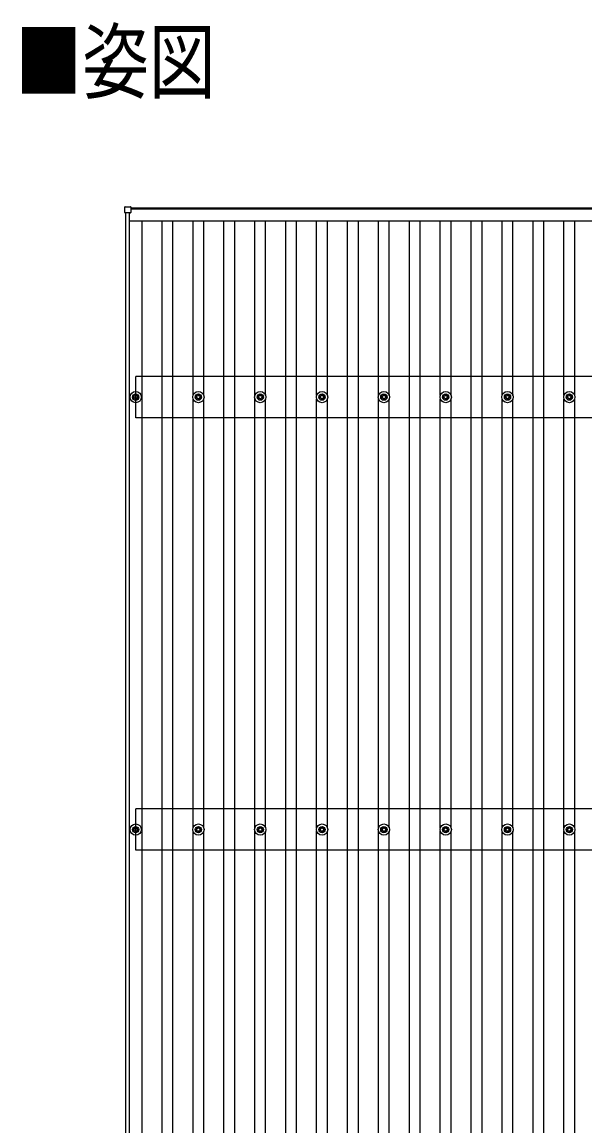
# Model space of a CAD drawing. Units: millimetres, scale not verified. Extents: x -16820 to 16820, y -11880 to 11880.
# Drawn here: x -12738 to -10918, y -432 to 3141 of the extents above; entities that cross this region are included whole.
import ezdxf
from ezdxf.enums import TextEntityAlignment as Align

# ---------------------------------------------------------------- set-up
doc = ezdxf.new("R2010")
doc.units = ezdxf.units.MM
doc.header["$LTSCALE"] = 50
for name, color, linetype in [('0-2_USER1', 3, 'Continuous'), ('0-4_YKK_13', 4, 'Continuous'), ('0-5_YKK_A1', 4, 'Continuous')]:
    doc.layers.add(name, color=color, linetype=linetype)
doc.styles.add('ＭＳ ゴシック', font='')
doc.styles.get('ＭＳ ゴシック').set_extended_font_data('MS Gothic')

msp = doc.modelspace()

# ---------------------------------------------------------------- linework, layer by layer
at = {"layer": '0-4_YKK_13'}
for p, q in [((-12406.22, 2524.53), (-12406.22, 2542.53)), ((-12405.22, 2543.53), (-12387.22, 2543.53)), ((-12386.22, 2542.53), (-12386.22, 2524.53)), ((-12387.22, 2523.53), (-12405.22, 2523.53)), ((-12372.42, 1937.05), (-12372.42, 1932.63)), ((-12368.92, 1937.05), (-12368.92, 1932.63)), ((-12169.67, 1937.06), (-12169.67, 1932.64)), ((-12166.17, 1937.06), (-12166.17, 1932.64)), ((-11969.67, 1937.06), (-11969.67, 1932.64)), ((-11966.17, 1937.06), (-11966.17, 1932.64)), ((-11769.67, 1937.06), (-11769.67, 1932.64)), ((-11766.17, 1937.06), (-11766.17, 1932.64)), ((-11569.67, 1937.06), (-11569.67, 1932.64)), ((-11566.17, 1937.06), (-11566.17, 1932.64)), ((-11369.67, 1937.06), (-11369.67, 1932.64)), ((-11366.17, 1937.06), (-11366.17, 1932.64)), ((-11169.67, 1937.06), (-11169.67, 1932.64)), ((-11166.17, 1937.06), (-11166.17, 1932.64)), ((-10969.67, 1937.06), (-10969.67, 1932.64)), ((-10966.17, 1937.06), (-10966.17, 1932.64)), ((-12380.67, 1928.8), (-12376.25, 1928.8)), ((-12380.67, 1925.3), (-12376.25, 1925.3)), ((-12372.42, 1921.47), (-12372.42, 1917.05)), ((-12368.92, 1921.47), (-12368.92, 1917.05)), ((-12365.09, 1928.8), (-12360.67, 1928.8)), ((-12365.09, 1925.3), (-12360.67, 1925.3)), ((-12177.92, 1928.81), (-12173.5, 1928.81)), ((-12177.92, 1925.31), (-12173.5, 1925.31)), ((-12169.67, 1921.48), (-12169.67, 1917.06)), ((-12166.17, 1921.48), (-12166.17, 1917.06)), ((-12162.34, 1928.81), (-12157.92, 1928.81)), ((-12162.34, 1925.31), (-12157.92, 1925.31)), ((-11977.92, 1928.81), (-11973.5, 1928.81)), ((-11977.92, 1925.31), (-11973.5, 1925.31)), ((-11969.67, 1921.48), (-11969.67, 1917.06)), ((-11966.17, 1921.48), (-11966.17, 1917.06)), ((-11962.34, 1928.81), (-11957.92, 1928.81)), ((-11962.34, 1925.31), (-11957.92, 1925.31)), ((-11777.92, 1928.81), (-11773.5, 1928.81)), ((-11777.92, 1925.31), (-11773.5, 1925.31)), ((-11769.67, 1921.48), (-11769.67, 1917.06)), ((-11766.17, 1921.48), (-11766.17, 1917.06)), ((-11762.34, 1928.81), (-11757.92, 1928.81)), ((-11762.34, 1925.31), (-11757.92, 1925.31)), ((-11577.92, 1928.81), (-11573.5, 1928.81)), ((-11577.92, 1925.31), (-11573.5, 1925.31)), ((-11569.67, 1921.48), (-11569.67, 1917.06)), ((-11566.17, 1921.48), (-11566.17, 1917.06)), ((-11562.34, 1928.81), (-11557.92, 1928.81)), ((-11562.34, 1925.31), (-11557.92, 1925.31)), ((-11377.92, 1928.81), (-11373.5, 1928.81)), ((-11377.92, 1925.31), (-11373.5, 1925.31)), ((-11369.67, 1921.48), (-11369.67, 1917.06)), ((-11366.17, 1921.48), (-11366.17, 1917.06)), ((-11362.34, 1928.81), (-11357.92, 1928.81)), ((-11362.34, 1925.31), (-11357.92, 1925.31)), ((-11177.92, 1928.81), (-11173.5, 1928.81)), ((-11177.92, 1925.31), (-11173.5, 1925.31)), ((-11169.67, 1921.48), (-11169.67, 1917.06)), ((-11166.17, 1921.48), (-11166.17, 1917.06)), ((-11162.34, 1928.81), (-11157.92, 1928.81)), ((-11162.34, 1925.31), (-11157.92, 1925.31)), ((-10977.92, 1928.81), (-10973.5, 1928.81)), ((-10977.92, 1925.31), (-10973.5, 1925.31)), ((-10969.67, 1921.48), (-10969.67, 1917.06)), ((-10966.17, 1921.48), (-10966.17, 1917.06)), ((-10962.34, 1928.81), (-10957.92, 1928.81)), ((-10962.34, 1925.31), (-10957.92, 1925.31)), ((-12372.42, 537.05), (-12372.42, 532.63)), ((-12368.92, 537.05), (-12368.92, 532.63)), ((-12169.67, 537.06), (-12169.67, 532.64)), ((-12166.17, 537.06), (-12166.17, 532.64)), ((-11969.67, 537.06), (-11969.67, 532.64)), ((-11966.17, 537.06), (-11966.17, 532.64)), ((-11769.67, 537.06), (-11769.67, 532.64)), ((-11766.17, 537.06), (-11766.17, 532.64)), ((-11569.67, 537.06), (-11569.67, 532.64)), ((-11566.17, 537.06), (-11566.17, 532.64)), ((-11369.67, 537.06), (-11369.67, 532.64)), ((-11366.17, 537.06), (-11366.17, 532.64)), ((-11169.67, 537.06), (-11169.67, 532.64)), ((-11166.17, 537.06), (-11166.17, 532.64)), ((-10969.67, 537.06), (-10969.67, 532.64)), ((-10966.17, 537.06), (-10966.17, 532.64)), ((-12380.67, 528.8), (-12376.25, 528.8)), ((-12380.67, 525.3), (-12376.25, 525.3)), ((-12372.42, 521.47), (-12372.42, 517.05)), ((-12368.92, 521.47), (-12368.92, 517.05)), ((-12365.09, 528.8), (-12360.67, 528.8)), ((-12365.09, 525.3), (-12360.67, 525.3)), ((-12177.92, 528.81), (-12173.5, 528.81)), ((-12177.92, 525.31), (-12173.5, 525.31)), ((-12169.67, 521.48), (-12169.67, 517.06)), ((-12166.17, 521.48), (-12166.17, 517.06)), ((-12162.34, 528.81), (-12157.92, 528.81)), ((-12162.34, 525.31), (-12157.92, 525.31)), ((-11977.92, 528.81), (-11973.5, 528.81)), ((-11977.92, 525.31), (-11973.5, 525.31)), ((-11969.67, 521.48), (-11969.67, 517.06)), ((-11966.17, 521.48), (-11966.17, 517.06)), ((-11962.34, 528.81), (-11957.92, 528.81)), ((-11962.34, 525.31), (-11957.92, 525.31)), ((-11777.92, 528.81), (-11773.5, 528.81)), ((-11777.92, 525.31), (-11773.5, 525.31)), ((-11769.67, 521.48), (-11769.67, 517.06)), ((-11766.17, 521.48), (-11766.17, 517.06)), ((-11762.34, 528.81), (-11757.92, 528.81)), ((-11762.34, 525.31), (-11757.92, 525.31)), ((-11577.92, 528.81), (-11573.5, 528.81)), ((-11577.92, 525.31), (-11573.5, 525.31)), ((-11569.67, 521.48), (-11569.67, 517.06)), ((-11566.17, 521.48), (-11566.17, 517.06)), ((-11562.34, 528.81), (-11557.92, 528.81)), ((-11562.34, 525.31), (-11557.92, 525.31)), ((-11377.92, 528.81), (-11373.5, 528.81)), ((-11377.92, 525.31), (-11373.5, 525.31)), ((-11369.67, 521.48), (-11369.67, 517.06)), ((-11366.17, 521.48), (-11366.17, 517.06)), ((-11362.34, 528.81), (-11357.92, 528.81)), ((-11362.34, 525.31), (-11357.92, 525.31)), ((-11177.92, 528.81), (-11173.5, 528.81)), ((-11177.92, 525.31), (-11173.5, 525.31)), ((-11169.67, 521.48), (-11169.67, 517.06)), ((-11166.17, 521.48), (-11166.17, 517.06)), ((-11162.34, 528.81), (-11157.92, 528.81)), ((-11162.34, 525.31), (-11157.92, 525.31)), ((-10977.92, 528.81), (-10973.5, 528.81)), ((-10977.92, 525.31), (-10973.5, 525.31)), ((-10969.67, 521.48), (-10969.67, 517.06)), ((-10966.17, 521.48), (-10966.17, 517.06)), ((-10962.34, 528.81), (-10957.92, 528.81)), ((-10962.34, 525.31), (-10957.92, 525.31))]:
    msp.add_line(p, q, dxfattribs=at)
for centre, radius in [((-12370.67, 1927.05), 18.25), ((-12370.67, 1927.05), 10.15), ((-12370.67, 1927.05), 5.85), ((-12370.67, 1927.05), 5.25), ((-12167.92, 1927.06), 18.25), ((-12167.92, 1927.06), 10.15), ((-12167.92, 1927.06), 5.85), ((-12167.92, 1927.06), 5.25), ((-11967.92, 1927.06), 18.25), ((-11967.92, 1927.06), 10.15), ((-11967.92, 1927.06), 5.85), ((-11967.92, 1927.06), 5.25), ((-11767.92, 1927.06), 18.25), ((-11767.92, 1927.06), 10.15), ((-11767.92, 1927.06), 5.85), ((-11767.92, 1927.06), 5.25), ((-11567.92, 1927.06), 18.25), ((-11567.92, 1927.06), 10.15), ((-11567.92, 1927.06), 5.85), ((-11567.92, 1927.06), 5.25), ((-11367.92, 1927.06), 18.25), ((-11367.92, 1927.06), 10.15), ((-11367.92, 1927.06), 5.85), ((-11367.92, 1927.06), 5.25), ((-11167.92, 1927.06), 18.25), ((-11167.92, 1927.06), 10.15), ((-11167.92, 1927.06), 5.85), ((-11167.92, 1927.06), 5.25), ((-10967.92, 1927.06), 18.25), ((-10967.92, 1927.06), 10.15), ((-10967.92, 1927.06), 5.85), ((-10967.92, 1927.06), 5.25), ((-12370.67, 527.05), 18.25), ((-12370.67, 527.05), 10.15), ((-12167.92, 527.06), 18.25), ((-12167.92, 527.06), 10.15), ((-11967.92, 527.06), 18.25), ((-11967.92, 527.06), 10.15), ((-11767.92, 527.06), 18.25), ((-11767.92, 527.06), 10.15), ((-11567.92, 527.06), 18.25), ((-11567.92, 527.06), 10.15), ((-11367.92, 527.06), 18.25), ((-11367.92, 527.06), 10.15), ((-11167.92, 527.06), 18.25), ((-11167.92, 527.06), 10.15), ((-10967.92, 527.06), 18.25), ((-10967.92, 527.06), 10.15), ((-12370.67, 527.05), 5.85), ((-12370.67, 527.05), 5.25), ((-12167.92, 527.06), 5.85), ((-12167.92, 527.06), 5.25), ((-11967.92, 527.06), 5.85), ((-11967.92, 527.06), 5.25), ((-11767.92, 527.06), 5.85), ((-11767.92, 527.06), 5.25), ((-11567.92, 527.06), 5.85), ((-11567.92, 527.06), 5.25), ((-11367.92, 527.06), 5.85), ((-11367.92, 527.06), 5.25), ((-11167.92, 527.06), 5.85), ((-11167.92, 527.06), 5.25), ((-10967.92, 527.06), 5.85), ((-10967.92, 527.06), 5.25)]:
    msp.add_circle(centre, radius, dxfattribs=at)
for centre, start, end in [((-12405.22, 2542.53), 90, 180), ((-12387.22, 2542.53), 0, 90), ((-12405.22, 2524.53), 180, 270), ((-12387.22, 2524.53), 270, 0)]:
    msp.add_arc(centre, 1, start, end, dxfattribs=at)
at = {"layer": '0-5_YKK_A1'}
for p, q in [((-12386.22, 2540.23), (-6377.92, 2540.23)), ((-12402.92, -2874.89), (-12402.92, 2523.53)), ((-12390.92, -2874.89), (-12390.92, 2523.53)), ((-6392.92, 2535.44), (-12386.22, 2535.44)), ((-12390.92, 2497.44), (-6392.92, 2497.44)), ((-12350.42, 2497.44), (-12350.42, -2843.57)), ((-12285.42, -2843.57), (-12285.42, 2497.44)), ((-12250.42, -2843.57), (-12250.42, 2497.44)), ((-12185.42, 1932.23), (-12185.42, 2497.44)), ((-12150.42, 1932.23), (-12150.42, 2497.44)), ((-12085.42, -2843.57), (-12085.42, 2497.44)), ((-12050.42, -2843.57), (-12050.42, 2497.44)), ((-11985.42, 1932.24), (-11985.42, 2497.44)), ((-11950.42, 1932.22), (-11950.42, 2497.44)), ((-11885.42, -2843.57), (-11885.42, 2497.44)), ((-11850.42, -2843.57), (-11850.42, 2497.44)), ((-11785.42, 1932.24), (-11785.42, 2497.44)), ((-11750.42, 1932.22), (-11750.42, 2497.44)), ((-11685.42, -2843.57), (-11685.42, 2497.44)), ((-11650.42, -2843.57), (-11650.42, 2497.44)), ((-11585.42, 1932.24), (-11585.42, 2497.44)), ((-11550.42, 1932.22), (-11550.42, 2497.44)), ((-11485.42, -2843.57), (-11485.42, 2497.44)), ((-11450.42, -2843.57), (-11450.42, 2497.44)), ((-11385.42, 1932.24), (-11385.42, 2497.44)), ((-11350.42, 1932.22), (-11350.42, 2497.44)), ((-11285.42, -2843.57), (-11285.42, 2497.44)), ((-11250.42, -2843.57), (-11250.42, 2497.44)), ((-11185.42, 1932.24), (-11185.42, 2497.44)), ((-11150.42, 1932.22), (-11150.42, 2497.44)), ((-11085.42, -2843.57), (-11085.42, 2497.44)), ((-11050.42, -2843.57), (-11050.42, 2497.44)), ((-10985.42, 1932.24), (-10985.42, 2497.44)), ((-10950.42, 1932.22), (-10950.42, 2497.44)), ((-2767.92, 1994.05), (-12370.67, 1994.05)), ((-12370.67, 1860.05), (-12370.67, 1994.05)), ((-12185.42, 532.23), (-12185.42, 1921.89)), ((-12150.42, 532.25), (-12150.42, 1921.87)), ((-11985.42, 532.23), (-11985.42, 1921.89)), ((-11950.42, 532.25), (-11950.42, 1921.87)), ((-11785.42, 532.23), (-11785.42, 1921.89)), ((-11750.42, 532.25), (-11750.42, 1921.87)), ((-11585.42, 532.23), (-11585.42, 1921.89)), ((-11550.42, 532.25), (-11550.42, 1921.87)), ((-11385.42, 532.23), (-11385.42, 1921.89)), ((-11350.42, 532.25), (-11350.42, 1921.87)), ((-11185.42, 532.23), (-11185.42, 1921.89)), ((-11150.42, 532.25), (-11150.42, 1921.87)), ((-10985.42, 532.23), (-10985.42, 1921.89)), ((-10950.42, 532.25), (-10950.42, 1921.87)), ((-2767.92, 1860.05), (-12370.67, 1860.05)), ((-2767.92, 594.05), (-12370.67, 594.05)), ((-12370.67, 460.05), (-12370.67, 594.05)), ((-12185.42, -867.77), (-12185.42, 521.89)), ((-12150.42, -867.75), (-12150.42, 521.87)), ((-11985.42, -867.77), (-11985.42, 521.89)), ((-11950.42, -867.75), (-11950.42, 521.87)), ((-11785.42, -867.77), (-11785.42, 521.89)), ((-11750.42, -867.75), (-11750.42, 521.87)), ((-11585.42, -867.77), (-11585.42, 521.89)), ((-11550.42, -867.75), (-11550.42, 521.87)), ((-11385.42, -867.77), (-11385.42, 521.89)), ((-11350.42, -867.75), (-11350.42, 521.87)), ((-11185.42, -867.77), (-11185.42, 521.89)), ((-11150.42, -867.75), (-11150.42, 521.87)), ((-10985.42, -867.77), (-10985.42, 521.89)), ((-10950.42, -867.75), (-10950.42, 521.87)), ((-2767.92, 460.05), (-12370.67, 460.05))]:
    msp.add_line(p, q, dxfattribs=at)

# ---------------------------------------------------------------- texts
at = {"layer": '0-2_USER1', "style": 'ＭＳ ゴシック', "width": 0.8}
msp.add_text('■姿図', height=197.9, dxfattribs=at).set_placement((-12759.93, 2854.99), align=Align.BOTTOM_LEFT)

doc.saveas('drawing.dxf')
